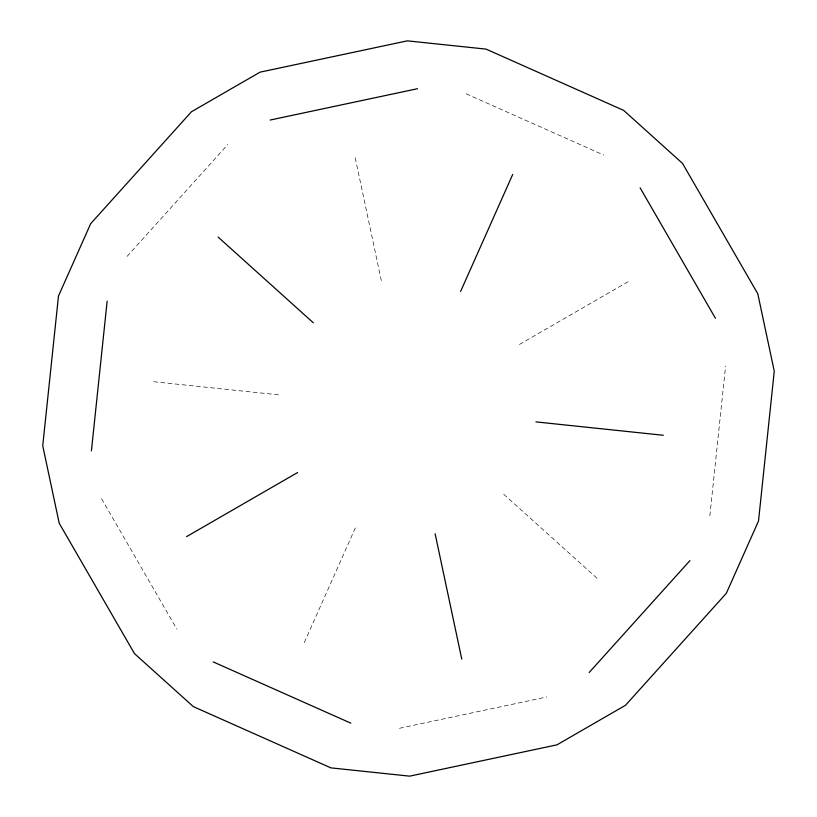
<?xml version="1.0" encoding="UTF-8"?>
<svg xmlns="http://www.w3.org/2000/svg" width="817" height="817" viewBox="0 0 817 817"><rect width="100%" height="100%" fill="white"/><g stroke="black" fill="none" stroke-linecap="round" stroke-linejoin="round"><path stroke-width="0.61" stroke-dasharray="4.08 3.06" d="M709.85 515.884L725.588 366.108M304.292 642.56L356.396 525.535M127.054 256.405L227.82 144.497M519.449 344.447L630.387 280.394M399.493 728.284L546.798 696.972M153.688 381.723L281.089 395.111M466.17 93.832L603.753 155.087M503.701 494.224L598.902 579.937M101.584 498.748L176.88 629.172M355.232 157.885L381.866 283.193"/><path stroke-width="1.23" d="M91.412 450.892L107.15 301.116M460.604 291.465L512.708 174.44M589.18 672.503L689.946 560.595M186.613 536.606L297.551 472.553M270.202 120.028L417.507 88.716M535.911 421.889L663.312 435.277M213.247 661.913L350.83 723.168M218.098 237.063L313.299 322.776M640.119 187.828L715.416 318.252M435.134 533.807L461.768 659.115M58.487 295.999L42.739 445.776L59.202 523.217L134.509 653.641L193.343 706.623L330.926 767.878L409.664 776.15L556.969 744.838L625.536 705.255L726.313 593.336L758.513 521.001L774.261 371.224L757.798 293.783L682.491 163.359L623.657 110.377L486.074 49.122L407.336 40.85L260.031 72.162L191.464 111.745L90.687 223.664L58.487 295.999"/></g></svg>
